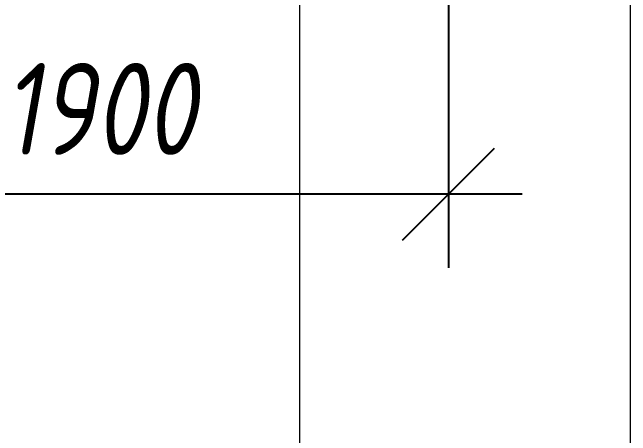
# Model space of a CAD drawing. Header units: millimetres. Extents: x -85420 to 1195317, y -69347 to 470418.
# Drawn here: x 442860 to 444542, y 61901 to 63054 of the extents above; entities that cross this region are included whole.
import ezdxf

# ---------------------------------------------------------------- set-up
doc = ezdxf.new("R2010")
doc.units = ezdxf.units.MM
doc.layers.add('+АР_Размеры', color=252, linetype='Continuous', lineweight=0)
doc.layers.add('ОБОРУДОВАНИЕ', color=253, linetype='Continuous', lineweight=5)
doc.styles.add('ГОСТ 2.304', font='CS_Gost2304.shx', dxfattribs={"oblique": 10})
doc.dimstyles.new('СПДС', dxfattribs={"dimscale": 100, "dimtxt": 2.5, "dimasz": 2.5, "dimexe": 2, "dimexo": 0.625, "dimgap": 1, "dimtad": 1, "dimdec": 0, "dimrnd": 5, "dimtxsty": 'ГОСТ 2.304', "dimblk": 'OBLIQUE', "dimblk1": 'OBLIQUE', "dimblk2": 'OBLIQUE', "dimcen": 2.5, "dimdle": 2, "dimadec": 0, "dimazin": 2, "dimtfac": 0.75, "dimtdec": 4, "dimtmove": 1, "dimatfit": 3, "dimfxl": 1, "dimtfill": 1, "dimtolj": 1, "dimarcsym": 1})

# ---------------------------------------------------------------- blocks, each defined once
blk = doc.blocks.new('_Oblique')
at = {"color": 0, "linetype": 'ByBlock', "lineweight": -2}
blk.add_line((-0.5, -0.5), (0.5, 0.5), dxfattribs=at)
blk = doc.blocks.new('*D234')
at = {"layer": '+АР_Размеры', "color": 0, "lineweight": -2, "ltscale": 100, "transparency": 16777216}
for p, q in [((442146.4, 64513.9), (442146.4, 62358.6)), ((444046.4, 63218.6), (444046.4, 62358.6)), ((444246.4, 62558.6), (441946.4, 62558.6))]:
    blk.add_line(p, q, dxfattribs=at)
at = {"layer": 'Defpoints', "color": 0, "lineweight": -2, "ltscale": 100, "transparency": 16777216}
for p in [(442146.4, 64576.4), (444046.4, 63281.1), (442146.4, 62558.6)]:
    blk.add_point(p, dxfattribs=at)
at = {"layer": '+АР_Размеры', "color": 0, "lineweight": -2, "ltscale": 100, "transparency": 16777216, "xscale": 250, "yscale": 250, "zscale": 250, "rotation": 180}
blk.add_blockref('_Oblique', (442146.4, 62558.6), dxfattribs=at)
at = {"layer": '+АР_Размеры', "color": 0, "lineweight": -2, "ltscale": 100, "transparency": 16777216, "xscale": 250, "yscale": 250, "zscale": 250}
blk.add_blockref('_Oblique', (444046.4, 62558.6), dxfattribs=at)
at = {"layer": '+АР_Размеры', "color": 0, "ltscale": 100, "transparency": 16777216, "insert": (443096.4, 62790.8), "char_height": 250, "attachment_point": 5, "style": 'ГОСТ 2.304', "bg_fill": 3, "box_fill_scale": 1.1, "bg_fill_color": 256, "bg_fill_true_color": 13158600, "bg_fill_transparency": 0}
blk.add_mtext('\\A1;1900', dxfattribs=at)

msp = doc.modelspace()

# ---------------------------------------------------------------- linework, layer by layer
at = {"layer": 'ОБОРУДОВАНИЕ', "ltscale": 100}
msp.add_line((444541.8, 60182.4, 0), (444541.8, 69382.4, 0), dxfattribs=at)

# ---------------------------------------------------------------- dimensions: what is measured, and where the dimension line sits
at = {"layer": '+АР_Размеры', "ltscale": 100}
dim = msp.add_linear_dim(base=(442146.4, 62558.6, 950), p1=(444046.4, 63281.1, 950), p2=(442146.4, 64576.4, 950), dimstyle='СПДС', override={"dimscale": 100}, dxfattribs=at)
dim.commit()
dim.dimension.update_dxf_attribs({"geometry": '*D234', "text_midpoint": (443096.4, 62790.8, 950)})

# ---------------------------------------------------------------- next in the draw order: linework, layer by layer
at = {"layer": 'ОБОРУДОВАНИЕ', "ltscale": 100}
msp.add_line((443641.8, 60182.4, 0), (443641.8, 63282.3, 0), dxfattribs=at)

doc.saveas('drawing.dxf')
